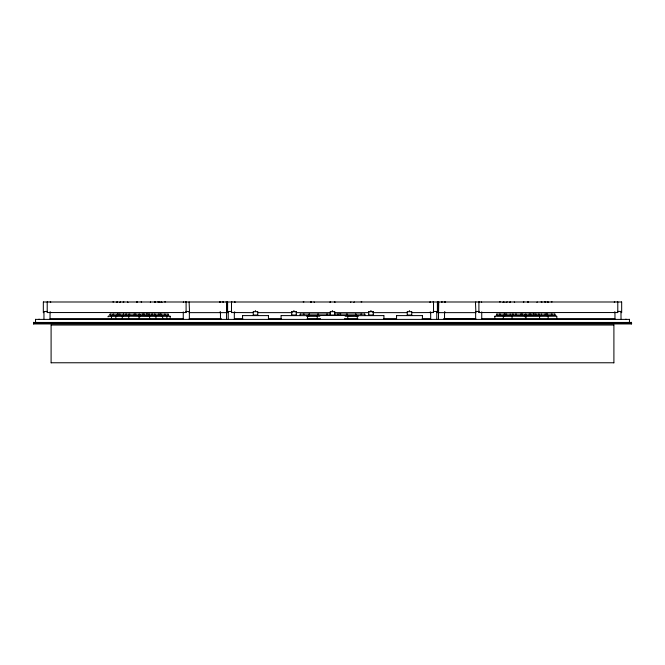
<?xml version="1.0" encoding="UTF-8"?>
<svg xmlns="http://www.w3.org/2000/svg" width="665" height="665" viewBox="0 0 665 665"><rect width="100%" height="100%" fill="white"/><g stroke="black" fill="none" stroke-linecap="round" stroke-linejoin="round"><path stroke-width="1" d="M139.924 314.952L139.426 315.634L168.287 315.634L168.519 314.786L168.287 314.104L110.082 314.104L109.85 314.952L110.082 315.634L128.802 315.634L129.359 314.952L128.802 314.104M149.567 314.104L149.018 314.229L149.018 315.509M170.298 318.751L170.065 316.207L150.157 316.207L149.608 316.332L149.6 318.751M281.145 315.601L317.562 315.634L318.119 314.952L317.562 314.104M347.438 314.104L346.881 314.786L347.438 315.634L383.855 315.601M358.435 316.207L347.753 316.332L347.745 318.751M554.918 315.634L554.918 314.104L496.713 314.104L496.481 314.952L497.088 315.634L512.274 315.634L512.831 314.952L512.274 314.104M539.357 314.104L538.8 314.786L539.357 315.634L554.992 315.509M556.929 318.751L556.696 316.207L540.13 316.207L539.581 316.332L539.573 318.751M119.476 302.417L120.623 301.902M506.107 302.417L507.254 301.902M353.871 302.417L354.262 301.902M189.101 312.633L189.533 312.118L189.101 301.902M220.273 302.417L220.714 301.902M444.727 312.118L444.993 312.633M475.899 301.902L475.467 302.417L475.899 312.633M123.441 302.417L123.906 301.902M510.072 302.417L510.537 301.902M160.997 302.417L161.055 301.902M547.627 302.417L547.686 301.902M138.436 316.889L138.935 316.207L112.152 316.207L111.545 316.332L111.454 318.751M113.732 314.104L113.125 314.229L113.125 315.509M165.244 315.509L165.244 314.229L164.637 314.104M33.632 324.113L33.632 322.284M35.478 319.275L35.602 322.143M43.333 301.902L43.333 312.633M43.957 311.42L43.957 319.383M47.215 301.902L47.215 312.633M50.665 312.633L50.665 312.118M51.097 324.869L51.097 362.932M136.807 302.417L136.807 301.902M186.092 312.633L186.092 301.902M219.841 302.417L219.841 301.902M227.605 301.902L227.605 312.633M227.181 312.633L227.181 301.902M228.228 311.42L228.228 319.383M231.487 301.902L231.487 312.633M234.945 312.633L234.945 312.118M253.249 311.561L253.249 315.185M257.762 315.185L257.762 311.561M291.744 311.561L291.744 315.185M296.257 315.185L296.257 311.561M330.123 302.417L330.123 301.902M330.247 311.561L330.247 315.185M334.753 315.185L334.753 311.561M368.743 311.561L368.743 315.185M373.256 315.185L373.256 311.561M407.238 311.561L407.238 315.185M411.751 315.185L411.751 311.561M430.056 302.417L430.056 301.902M433.514 312.633L433.514 301.902M437.819 301.902L437.819 312.633M437.395 312.633L437.395 301.902M438.443 311.877L438.443 311.42M441.701 302.417L441.701 301.902M445.159 312.633L445.159 312.118M475.65 311.42L475.65 319.383M478.908 301.902L478.908 312.633M523.438 302.417L523.438 301.902M614.335 302.417L614.335 301.902M617.785 312.633L617.785 301.902M621.667 312.633L621.667 301.902M613.903 362.932L613.903 324.869M629.398 322.143L629.522 319.275M631.368 324.113L631.368 322.284M108.071 316.889L108.304 316.207L111.545 316.332M115.951 316.207L115.718 318.751M117.298 314.104L117.298 315.634M161.071 315.634L161.071 314.104M330.488 314.104L300.198 314.104L300.123 315.509M364.877 315.509L364.802 314.104L334.512 314.104M525.067 316.889L525.566 316.207L494.935 316.207L494.702 318.751M122.435 316.207L122.152 318.751M123.416 314.104L123.416 315.634M154.953 315.634L154.953 314.104M307.687 316.207L307.413 318.751M309.125 314.104L309.125 315.634M355.866 315.634L355.866 314.104M503.488 316.207L503.206 318.751M504.785 314.104L504.785 315.634M546.846 315.634L546.846 314.104M150.34 302.417L150.564 301.902M536.971 302.417L537.195 301.902M183.299 302.417L183.565 301.902M226.516 312.118L226.25 312.633L189.633 312.633M438.75 301.902L438.443 319.383M155.07 302.417L155.203 301.993M350.58 302.417L350.912 301.902M541.701 302.417L541.834 301.993M503.929 314.104L504.303 314.104M138.436 314.786L138.935 314.104M525.067 314.786L525.566 314.104M526.555 314.952L526.057 315.634L538.8 315.509M118.154 314.104L118.453 314.104M510.047 314.104L510.346 314.104M50.158 301.902L50.665 301.902M39.434 319.275L38.753 319.275M141.562 302.417L141.562 301.902M189.35 319.383L189.35 311.42M222.783 301.902L223.299 301.902M219.841 312.633L219.841 312.118M234.429 301.902L234.945 301.902M226.557 311.877L226.557 311.42M334.877 302.417L334.877 301.902M430.056 312.633L430.056 312.118M445.159 302.417L445.159 301.902M436.772 319.383L436.772 311.42M528.193 302.417L528.193 301.902M614.335 312.633L614.842 312.633M617.486 311.42L621.043 311.42M116.333 302.417L116.932 301.902M502.964 302.417L503.563 301.902M144.488 314.104L143.632 314.104M529.814 314.104L528.958 314.104M143.183 314.104L142.327 314.104M338.377 314.104L337.521 314.104M531.119 314.104L530.263 314.104M159.126 314.104L158.228 314.104M361.702 314.104L360.804 314.104M545.757 314.104L544.859 314.104M552.166 314.104L551.268 314.104M154.463 301.902L155.153 301.902M541.094 301.902L541.784 301.902M220.007 312.633L220.273 312.118M444.287 301.902L444.993 301.902M123.299 314.229L123.715 314.104M122.318 316.332L122.734 316.207M154.654 315.634L155.07 315.509M309.009 314.229L309.433 314.104M307.571 316.332L307.995 316.207M355.567 315.634L355.991 315.509M504.669 314.229L505.084 314.104M503.372 316.332L503.787 316.207M546.547 315.634L546.962 315.509M303.905 301.902L303.174 301.902M110.008 314.229L110.457 314.104M108.229 316.332L108.678 316.207M117.223 314.229L117.672 314.104M115.876 316.332L116.325 316.207M160.697 315.634L161.146 315.509M167.913 315.634L168.361 315.509M300.123 314.229L300.563 314.104M496.639 314.229L497.088 314.104M494.86 316.332L495.309 316.207M310.738 301.902L311.461 301.902M113.723 301.902L112.875 301.902M157.746 301.902L159.226 301.902M500.354 301.902L499.506 301.902M544.377 301.902L545.857 301.902M126.732 314.104L125.643 314.104M129.351 314.229L129.883 314.104M318.111 314.229L318.643 314.104M306.565 316.207L319.848 316.207M346.889 315.509L318.111 315.509M512.831 314.229L513.363 314.104M516.514 314.104L515.433 314.104M152.726 314.104L151.637 314.104M361.827 301.902L361.095 301.902M536.198 314.104L535.117 314.104M43.425 301.993L227.081 301.993M47.306 301.993L47.73 301.902M44.04 311.503L47.514 311.42M50.158 312.633L50.573 312.542M35.602 319.4L629.398 319.4M33.799 322.45L631.201 322.45M136.907 301.993L137.322 301.902M51.263 325.044L613.737 325.044M219.932 301.993L220.356 301.902M227.696 301.993L437.304 301.993M231.578 301.993L232.002 301.902M186 312.542L47.306 312.542M228.311 311.503L231.794 311.42M226.665 312.633L227.081 312.542M234.429 312.633L234.845 312.542M253.398 311.71L257.613 311.71M257.613 315.035L253.398 315.035M291.893 311.71L296.108 311.71M296.108 315.035L291.893 315.035M330.389 311.71L334.611 311.71M334.611 315.035L330.389 315.035M368.892 311.71L373.107 311.71M430.155 301.993L430.571 301.902M373.107 315.035L368.892 315.035M437.919 301.993L621.576 301.993M441.801 301.993L442.217 301.902M407.387 311.71L411.602 311.71M411.602 315.035L407.387 315.035M479 301.993L479.423 301.902M433.422 312.542L412.275 312.633M436.88 312.633L437.304 312.542M444.644 312.633L445.068 312.542M475.733 311.503L479.216 311.42M523.538 301.993L523.954 301.902M614.427 301.993L614.842 301.902M617.694 312.542L479 312.542M626.247 319.275L625.566 319.275M631.201 323.946L33.799 323.946M613.737 362.766L51.263 362.766M330.222 301.993L330.638 301.902M621.152 312.633L621.576 312.542M134.737 314.104L133.881 314.104M136.042 314.104L135.186 314.104M327.479 314.104L326.623 314.104M521.368 314.104L520.512 314.104M522.673 314.104L521.817 314.104M120.141 314.104L119.243 314.104M304.196 314.104L303.298 314.104M500.363 314.104L499.465 314.104M506.772 314.104L505.874 314.104M165.494 301.902L164.646 301.902M552.125 301.902L551.277 301.902M185.784 311.42L189.267 311.503M433.206 311.42L436.689 311.503M252.725 312.633L231.578 312.542M257.904 312.633L292.093 312.633M296.241 312.633L330.43 312.633M334.57 312.633L368.759 312.633M372.907 312.633L407.096 312.633M475.367 312.633L438.75 312.633L438.484 312.118M146.475 313.905L147.431 313.905M339.79 313.905L340.746 313.905M533.106 313.905L534.062 313.905M242.65 315.601L268.361 315.601M396.639 315.601L422.35 315.601M345.152 316.207L347.753 316.332M443.597 318.701L475.583 318.71M50.191 318.701L183.133 318.701M189.201 318.701L221.403 318.701M234.554 318.701L242.841 318.701M268.76 318.701L281.195 318.701M307.105 318.701L320.58 318.701M344.42 318.701L357.895 318.701M383.805 318.701L396.24 318.701M422.159 318.701L430.446 318.701M444.677 318.71L475.799 318.71M481.884 318.71L614.809 318.701M34.547 323.198L631.75 323.198M617.27 301.902L617.694 301.993M527.678 301.902L528.093 301.993M444.644 301.902L445.068 301.993M432.998 301.902L433.422 301.993M437.919 312.542L438.335 312.633M430.155 312.542L430.571 312.633M334.362 301.902L334.778 301.993M185.577 301.902L186 301.993M227.696 312.542L228.12 312.633M219.932 312.542L220.356 312.633M141.047 301.902L141.462 301.993M43.425 312.542L43.848 312.633M538.268 314.104L538.8 314.229M539.581 316.332L526.057 316.207L526.555 316.889M512.831 315.509L525.566 315.634L525.067 314.952M346.357 314.104L346.889 314.229M148.486 314.104L149.018 314.229M149.608 316.332L139.426 316.207L139.924 316.889M129.351 315.509L138.935 315.634L138.436 314.952M514.195 301.902L514.66 302.417M127.564 301.902L128.029 302.417M554.543 314.104L554.992 314.229M556.322 316.207L556.771 316.332M547.328 314.104L547.702 314.104M364.437 314.104L364.877 314.229M167.913 314.104L168.361 314.229M169.691 316.207L170.14 316.332M160.697 314.104L161.146 314.229M162.044 316.207L162.651 316.889L162.651 318.751M117.223 315.509L117.672 315.634M546.547 314.104L546.962 314.229M541.285 314.104L541.584 314.104M547.844 316.207L548.426 318.751M504.669 315.509L505.084 315.634M355.567 314.104L355.991 314.229M357.005 316.207L357.587 318.751M309.009 315.509L309.433 315.634M159.916 314.104L160.215 314.104M154.654 314.104L155.07 314.229M155.635 316.207L156.217 318.751M123.299 315.509L123.715 315.634M481.269 301.902L481.701 302.417M226.075 301.902L226.516 302.417L226.557 319.383M314.03 301.902L314.42 302.417M509.797 301.993L509.93 302.417M123.166 301.993L123.299 302.417M548.068 301.902L548.667 302.417M161.437 301.902L162.036 302.417M526.057 314.104L526.555 314.786M139.426 314.104L139.924 314.786M620.96 311.503L621.043 319.383M614.335 312.118L614.427 312.542M234.845 301.993L234.945 302.417M223.199 301.993L223.299 302.417M50.573 301.993L50.665 302.417M166.824 316.332L166.915 318.751M503.945 301.902L504.004 302.417M117.314 301.902L117.373 302.417M541.518 301.993L541.559 302.417M154.887 301.993L154.928 302.417M444.694 301.993L444.727 302.417M311.12 301.993L311.129 302.417M545.516 301.993L545.524 302.417M158.885 301.993L158.893 302.417M512.05 316.332L512.058 318.751M317.247 316.332L317.255 318.751M128.761 316.332L128.769 318.751M614.959 311.877L614.959 319.383M525.807 316.889L525.807 318.751M481.743 311.877L481.743 319.383M444.536 311.877L444.536 318.444M430.679 311.877L430.679 319.383M422.433 315.809L422.433 319.35M396.556 315.809L396.556 319.35M383.938 315.809L383.938 319.35M281.062 315.809L281.062 319.35M268.444 315.809L268.444 319.35M242.567 315.809L242.567 319.35M234.321 311.877L234.321 319.383M220.464 311.877L220.464 318.444M183.257 311.877L183.257 319.383M139.185 316.889L139.185 318.751M50.041 311.877L50.041 319.383M255.285 311.004L255.726 311.212L255.31 311.004M293.78 311.004L294.221 311.212L293.78 311.004M332.276 311.004L332.724 311.212L332.309 311.004M371.228 311.178L370.779 311.004L371.228 311.178M409.274 311.004L409.715 311.212L409.299 311.004"/></g></svg>
